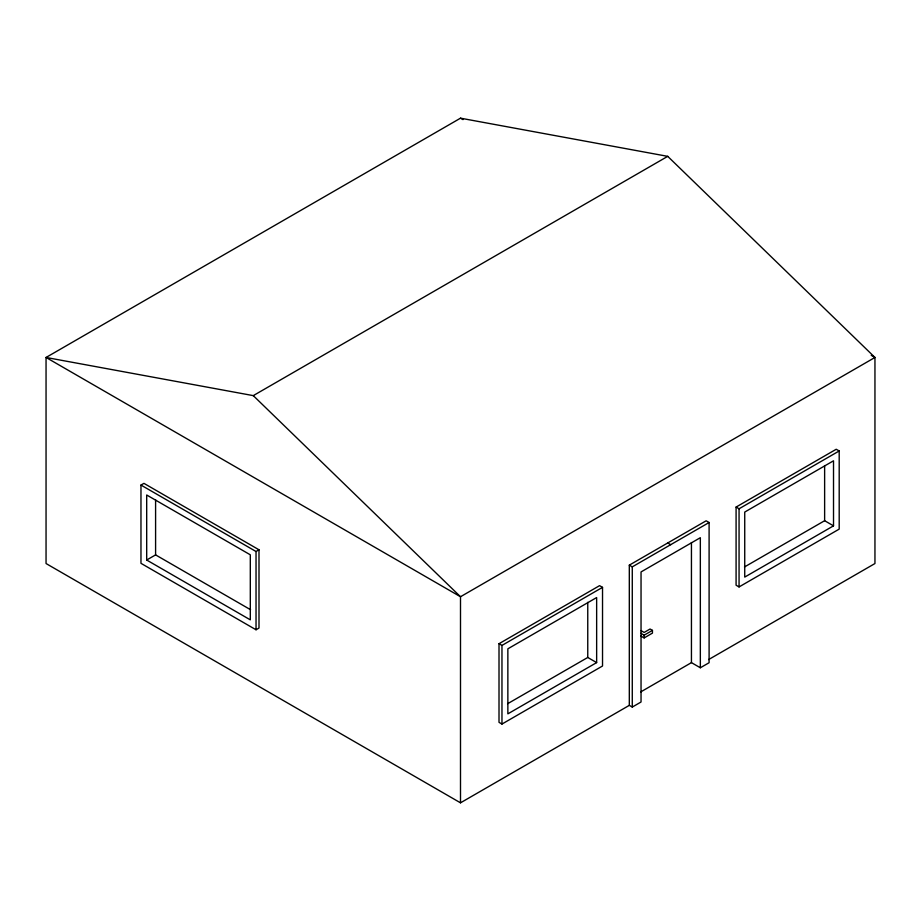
<?xml version="1.0" encoding="UTF-8"?>
<svg xmlns="http://www.w3.org/2000/svg" width="921" height="921" viewBox="0 0 921 921"><rect width="100%" height="100%" fill="white"/><g stroke="black" fill="none" stroke-linecap="round" stroke-linejoin="round"><path stroke-width="1.38" d="M708.617 659.574L874.95 563.537L874.95 357.463L667.725 156.351L460.5 118.176L46.05 357.463L46.05 563.537L460.5 802.824L629.308 705.359L632.278 707.063L641.039 702.009L641.039 571.929L700.34 537.691L700.34 667.771L709.101 662.717L709.101 522.506L706.142 520.802L629.308 565.149L629.308 705.359M871.22 355.31L874.95 357.463L460.5 596.739L46.05 357.463L253.275 395.627L667.725 156.351M140.971 485.068L143.941 483.364L258.997 549.791L258.997 628.053L256.038 629.768L140.971 563.33L140.971 485.068L256.038 551.506L258.997 549.791M146.692 560.026L250.305 619.845L250.305 554.81L146.692 494.991L146.692 560.026L155.591 554.891L250.57 609.725M499.009 643.71L599.571 585.652L602.53 587.356L602.53 665.998L501.968 724.056L499.009 722.34L499.009 643.71L501.968 645.414L602.53 587.356M629.308 565.149L632.278 566.864L709.101 522.506M736.086 507.068L836.233 449.252L839.192 450.968L839.192 529.115L739.056 586.93L736.086 585.226L736.086 507.068L739.056 508.783L839.192 450.968M507.598 703.736L587.759 657.467L596.647 662.602L596.647 597.556L507.862 648.821L507.862 713.856L596.647 662.602M744.467 566.979L824.629 520.71L833.517 525.845L833.517 460.799L744.732 512.064L744.732 577.099L833.517 525.845M640.809 633.245L644.147 635.179L652.448 630.378L652.448 633.118L644.147 637.919L640.809 635.985M640.797 691.878L691.441 662.636L700.34 667.771M460.5 118.176L462.987 119.615M667.725 542.976L670.695 544.691M652.448 630.378L650.076 629.008L644.147 632.439L640.889 630.551M253.275 395.627L460.5 596.739L460.5 802.824M824.629 465.566L824.629 520.71M739.056 508.783L739.056 586.93M691.441 542.561L691.441 662.636M644.147 635.179L644.147 637.919M632.278 566.864L632.278 707.063M587.759 602.322L587.759 657.467M501.968 645.414L501.968 724.056M256.038 551.506L256.038 629.768M155.591 499.746L155.591 554.891"/></g></svg>
